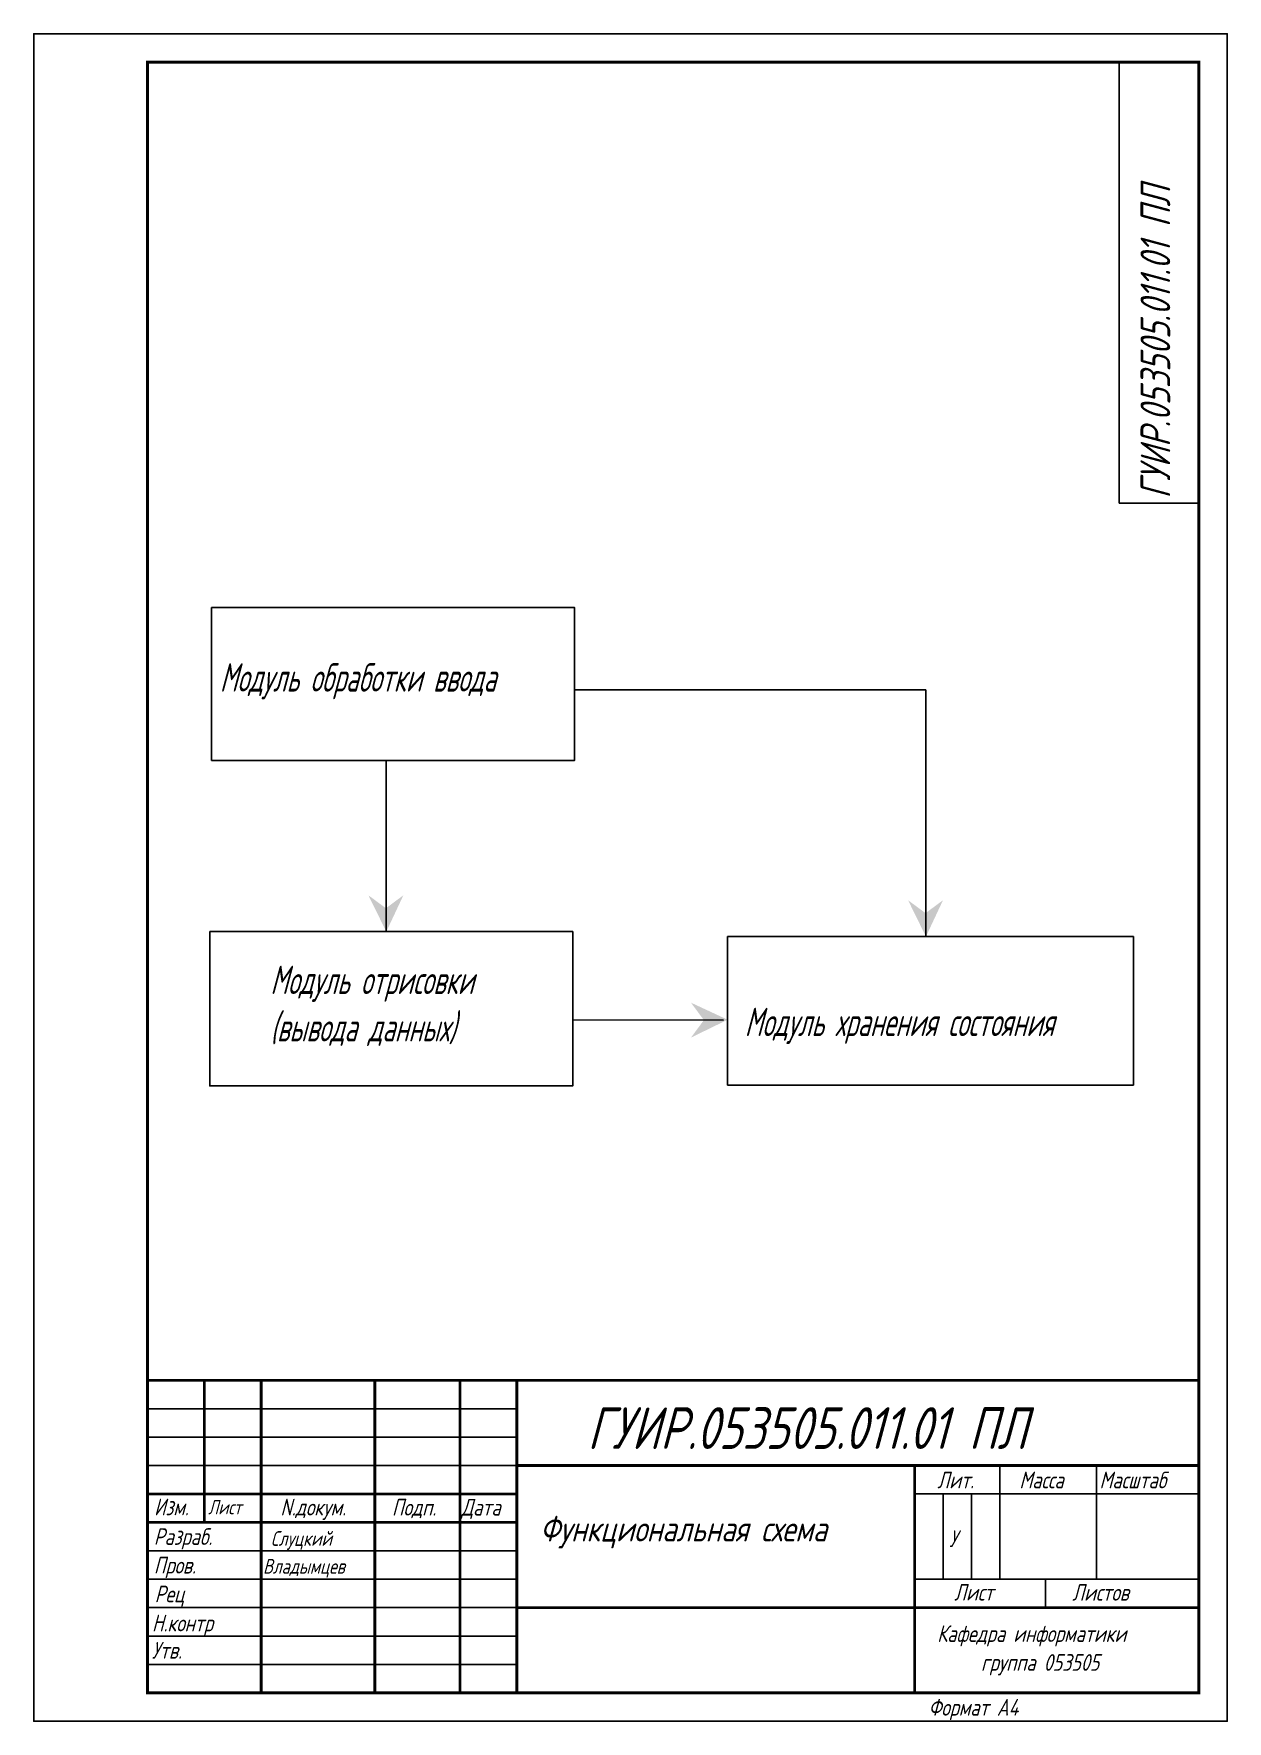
# Model space of a CAD drawing. Header units: millimetres. Extents: x -394 to 323, y 980 to 1397.
# Drawn here: x 113.1 to 323.1, y 1099.5 to 1396.5 of the extents above; entities outside this region: 1.
import ezdxf

# ---------------------------------------------------------------- set-up
doc = ezdxf.new("R2010")
doc.units = ezdxf.units.MM
doc.layers.add('Sensor', color=7, linetype='Continuous')
for name, color, linetype, lineweight in [('Линии', 7, 'Continuous', 20), ('Размер', 3, 'Continuous', 20), ('Текст', 7, 'Continuous', 25)]:
    doc.layers.add(name, color=color, linetype=linetype, lineweight=lineweight)
doc.styles.add('Размерный', font='romans.shx', dxfattribs={"width": 0.6, "oblique": 15, "height": 300})
doc.styles.add('стиль1', font='romans.shx', dxfattribs={"width": 0.75, "oblique": 15, "height": 3.5})

msp = doc.modelspace()

# ---------------------------------------------------------------- hatches: boundary and pattern name
at = {"layer": 'Размер', "linetype": 'ByBlock', "lineweight": 25, "ltscale": 8}
h = msp.add_hatch(color=7, dxfattribs=at)
h.dxf.hatch_style = 1
h.paths.add_polyline_path([(175.09, 1242.6), (172.01, 1244.88), (175.16, 1238.48)])
h.paths.add_polyline_path([(178.16, 1244.88), (175.09, 1242.6), (175.16, 1238.48)])
h = msp.add_hatch(color=7, dxfattribs=at)
h.dxf.hatch_style = 1
h.paths.add_polyline_path([(270.04, 1241.74), (266.97, 1244.01), (270.11, 1237.61)])
h.paths.add_polyline_path([(273.11, 1244.01), (270.04, 1241.74), (270.11, 1237.61)])
h = msp.add_hatch(color=7, dxfattribs=at)
h.dxf.hatch_style = 1
h.paths.add_polyline_path([(231.04, 1222.91), (228.77, 1219.84), (235.22, 1222.98)])
h.paths.add_polyline_path([(228.77, 1225.98), (231.04, 1222.91), (235.22, 1222.98)])

# ---------------------------------------------------------------- linework, layer by layer
for p, q in [((208.28, 1281.06), (270.11, 1281.06)), ((270.11, 1281.06), (270.11, 1237.61)), ((175.12, 1268.61), (175.12, 1238.48)), ((207.95, 1222.97), (234.47, 1222.9)), ((198.13, 1154.51), (133.13, 1154.51)), ((198.13, 1149.51), (133.13, 1149.51)), ((198.13, 1144.51), (133.13, 1144.51)), ((283.13, 1144.51), (283.13, 1139.51)), ((300.13, 1144.51), (300.13, 1139.51)), ((268.13, 1139.51), (318.13, 1139.51)), ((273.13, 1139.51), (273.13, 1124.51)), ((278.13, 1139.51), (278.13, 1124.51)), ((283.13, 1139.51), (283.13, 1124.51)), ((300.13, 1139.51), (300.13, 1124.51)), ((198.13, 1129.51), (133.13, 1129.51)), ((198.13, 1124.51), (133.13, 1124.51)), ((268.13, 1124.51), (318.13, 1124.51)), ((291.13, 1124.51), (291.13, 1119.51)), ((198.13, 1119.51), (133.13, 1119.51)), ((198.13, 1114.51), (133.13, 1114.51)), ((198.13, 1109.51), (133.13, 1109.51))]:
    msp.add_line(p, q)
for points in [[(144.41, 1295.51), (208.28, 1295.51), (208.28, 1268.63), (144.41, 1268.63)], [(144.08, 1238.48), (207.95, 1238.48), (207.95, 1211.33), (144.08, 1211.33)], [(235.22, 1237.61), (306.62, 1237.61), (306.62, 1211.47), (235.22, 1211.47)], [(-394.34, 993.94), (-345.33, 993.94), (-345.35, 979.96), (-394.37, 979.96)]]:
    msp.add_lwpolyline(points, close=True)
at = {"const_width": 0.5}
for points in [[(318.13, 1159.51), (133.13, 1159.51), (133.13, 1104.51)], [(143.13, 1159.51), (143.13, 1134.51)], [(153.13, 1159.51), (153.13, 1104.51)], [(173.13, 1104.51), (173.13, 1159.51)], [(188.13, 1159.51), (188.13, 1104.51)], [(198.13, 1104.51), (198.13, 1159.51)], [(318.13, 1144.51), (198.13, 1144.51)], [(268.13, 1104.51), (268.13, 1144.51)], [(198.13, 1139.51), (133.13, 1139.51)], [(198.13, 1134.51), (133.13, 1134.51)], [(318.13, 1119.51), (198.13, 1119.51)]]:
    msp.add_lwpolyline(points, dxfattribs=at)
at = {"layer": 'Sensor'}
for q in [(304.13, 1391.51), (318.13, 1313.87)]:
    msp.add_line((304.13, 1313.87), q, dxfattribs=at)
at = {"layer": 'Линии'}
msp.add_line((133.13, 1376.51), (133.13, 1368.51), dxfattribs=at)
at = {"layer": 'Текст'}
msp.add_lwpolyline([(113.13, 1389.51), (113.13, 1099.51), (323.13, 1099.51), (323.13, 1396.51), (113.13, 1396.51)], close=True, dxfattribs=at)
at = {"layer": 'Текст', "const_width": 0.5}
msp.add_lwpolyline([(133.13, 1104.51), (133.13, 1391.51), (318.13, 1391.51), (318.13, 1104.51)], close=True, dxfattribs=at)

# ---------------------------------------------------------------- texts
at = {"layer": 'Sensor', "style": 'стиль1', "oblique": 15, "width": 0.75}
msp.add_text('ГУИР.053505.011.01 ПЛ ', height=5.2255, rotation=90, dxfattribs=at).set_placement((313.09, 1314.69))
at = {"layer": 'Размер', "color": 7, "linetype": 'ByBlock', "lineweight": 35, "ltscale": 8, "char_height": 5, "attachment_point": 1, "style": 'Размерный'}
for s, insert in [('{\\Fromans|c204;Модуль обработки ввода}', (145.86, 1285.73)), ('{\\Fromans|c204;Модуль отрисовки ^J(вывода данных)}', (154.75, 1232.49)), ('{\\Fromans|c204;Модуль хранения состояния}', (238.22, 1225.09))]:
    msp.add_mtext(s, dxfattribs=dict(at, insert=insert))
at = {"layer": 'Текст', "style": 'стиль1', "oblique": 15, "width": 0.75}
for s, height, p in [('ГУИР.053505.011.01 ПЛ ', 7.3365, (210.54, 1147.44)), ('Масштаб', 2.935, (300.65, 1140.51)), ('Лит.', 2.935, (272.11, 1140.51)), ('Масса', 2.935, (286.55, 1140.51)), ('Изм.', 2.935, (134.3, 1135.76)), ('Лист', 2.5, (143.81, 1135.94)), ('N.докум.', 2.935, (156.53, 1135.73)), ('Подп.', 2.935, (176.15, 1135.71)), ('Дата', 2.935, (188.35, 1135.71)), ('Функциональная схема', 4.5, (202.18, 1131.15)), ('Разраб.', 2.935, (134.25, 1130.55)), ('У', 2.93, (274.21, 1130.17)), ('Пров.', 2.935, (134.26, 1125.51)), ('Рец', 2.935, (134.41, 1120.45)), ('Лист ', 2.935, (275.07, 1120.75)), ('Листов', 2.935, (295.84, 1120.73)), ('Н.контр', 2.935, (133.93, 1115.33)), ('Утв.', 2.935, (133.9, 1110.53)), ('Формат А4', 2.935, (270.55, 1100.49))]:
    msp.add_text(s, height=height, dxfattribs=at).set_placement(p)
at = {"layer": 'Текст', "color": 7, "style": 'стиль1', "oblique": 15, "width": 0.75}
for s, height, p in [('Слуцкий', 2.6, (154.84, 1130.38)), ('Владымцев', 2.6, (153.47, 1125.48)), ('Кафедра информатики', 2.9346, (272.09, 1113.47)), ('группа 053505', 2.9346, (279.8, 1108.39))]:
    msp.add_text(s, height=height, dxfattribs=at).set_placement(p)

doc.saveas('drawing.dxf')
